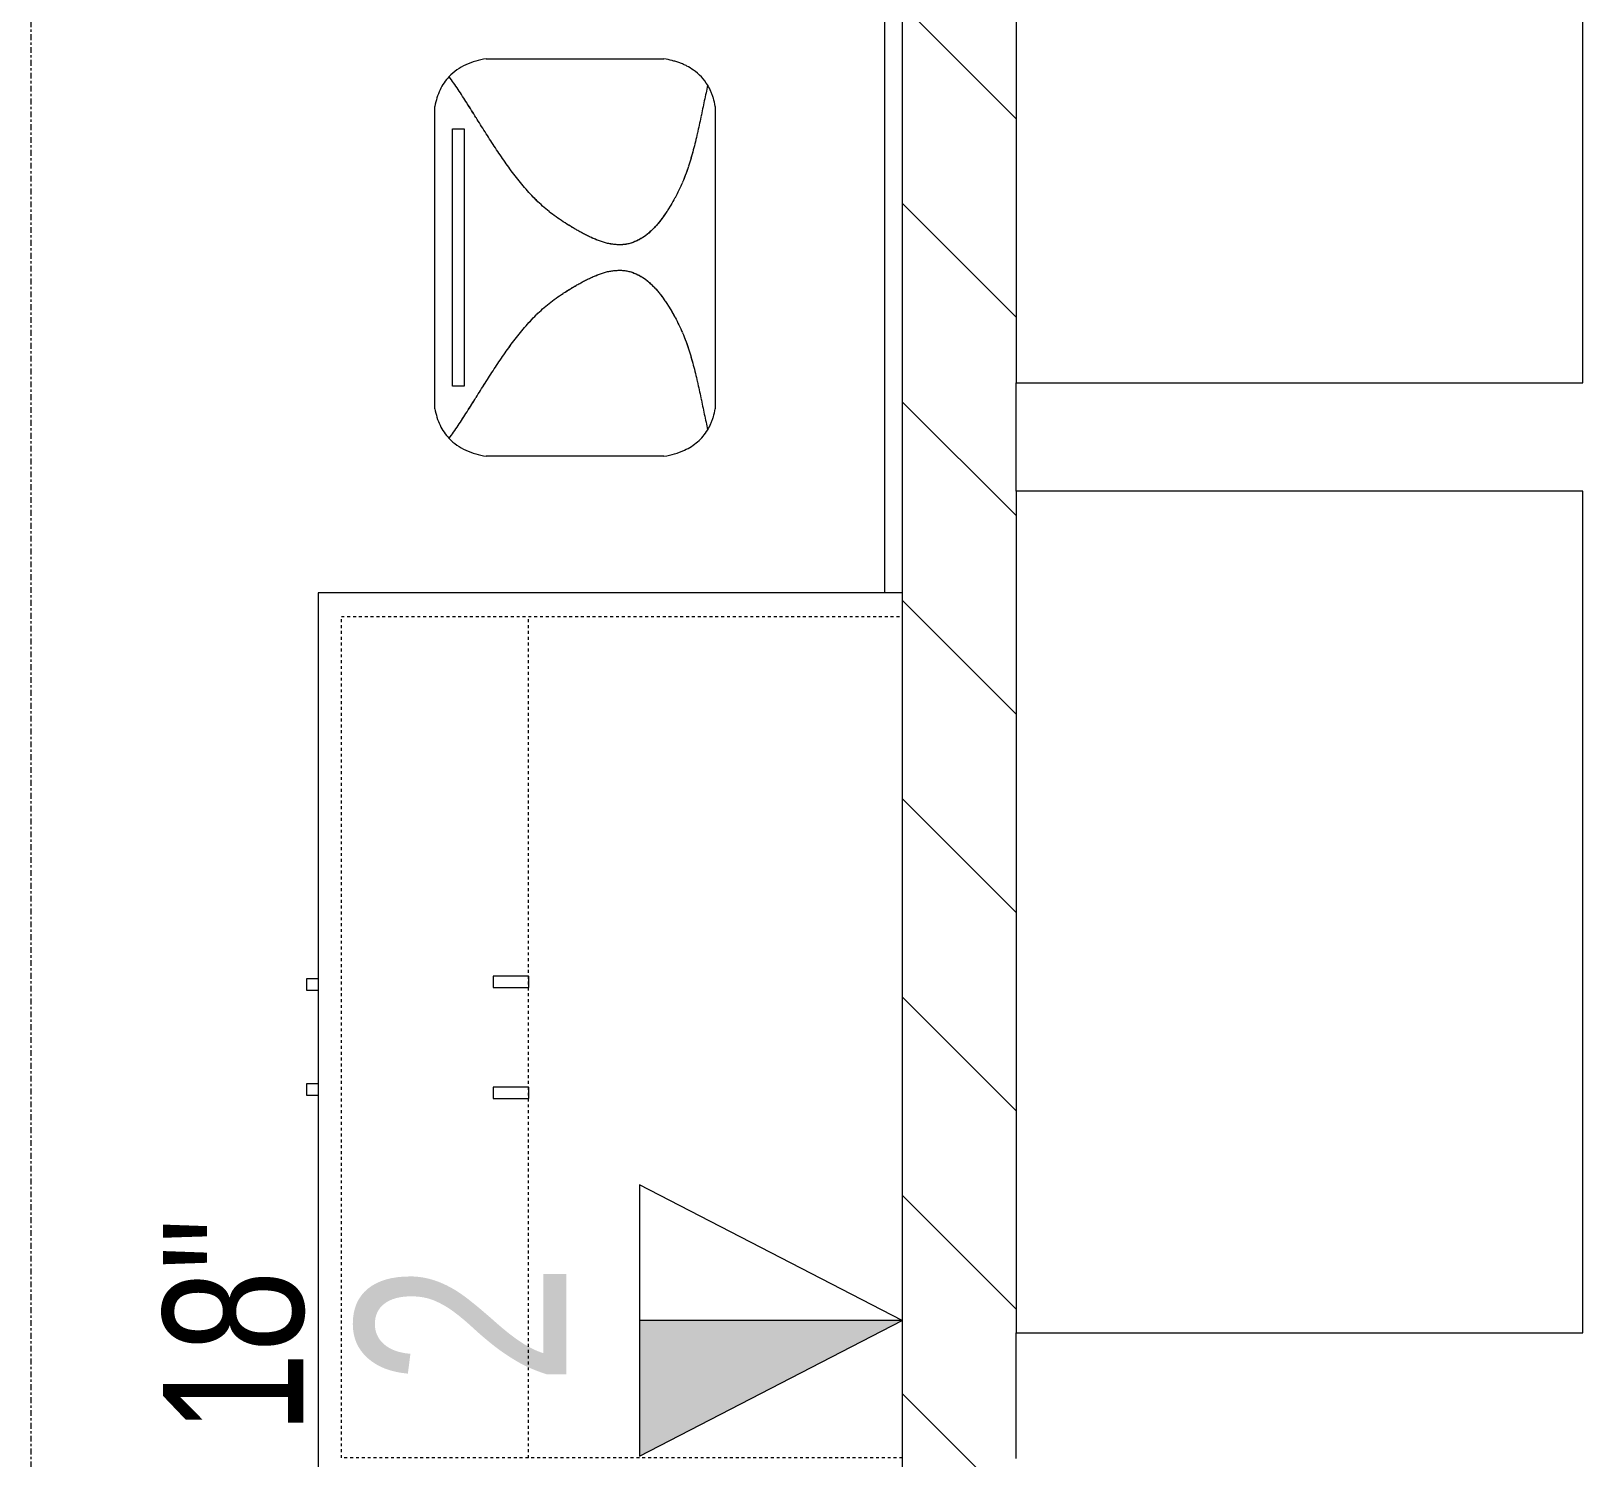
# Model space of a CAD drawing. Header units: inches. Extents: x -1205 to 1409, y -1117 to 895.
# Drawn here: x -344.8 to -278.4, y -467.4 to -406.3 of the extents above; entities that cross this region are included whole.
import ezdxf

# ---------------------------------------------------------------- set-up
doc = ezdxf.new("R2010")
doc.units = ezdxf.units.IN
doc.header["$MEASUREMENT"] = 0
doc.linetypes.add('Dash', pattern=[0.25, 0.125, -0.125])
doc.linetypes.add('Grid Line 1_4_', pattern=[0.4374999999999999, 0.2499999999999999, -0.06249999999999999, 0.06249999999999999, -0.06249999999999999])
for name, color, linetype, lineweight in [('A-ANNO-NOTE', 131, 'Continuous', 9), ('A-WALL-PATT', 111, 'Continuous', 13), ('E-ELEC-EQPM', 71, 'Continuous', 13), ('I-WALL', 2, 'Continuous', 13), ('Q-CASE', 31, 'Continuous', 9), ('Q-SPCQ', 91, 'Continuous', 13), ('S-GRID', 1, 'Continuous', 9)]:
    doc.layers.add(name, color=color, linetype=linetype, lineweight=lineweight)
doc.styles.add('Arial_1', font='arial.ttf', dxfattribs={"width": 0.75, "height": 8.999999999999998})
doc.styles.add('Arial_2', font='arial.ttf', dxfattribs={"width": 0.75, "height": 6})

# ---------------------------------------------------------------- blocks, each defined once
blk = doc.blocks.new('Metering Switchboard - 36_x26_25_-1138204-8TH FLOOR TELECOM PLAN')
at = {"layer": 'E-ELEC-EQPM', "color": 53, "lineweight": 9}
for p, q in [((18.00000000000033, -3.330669073875469e-13), (-17.99999999999965, -3.357314426466473e-13)), ((-17.99999999999965, -3.357314426466473e-13), (-17.99999999999964, -24.25000000000014)), ((18.00000000000033, -24.25000000000014), (18.00000000000033, -3.304023721284465e-13)), ((-17.99999999999964, -24.25000000000014), (18.00000000000034, -24.25000000000014))]:
    blk.add_line(p, q, dxfattribs=at)
blk = doc.blocks.new('F2540 - Shredder_ Paper_ Security - F2540 - Shredder_ Paper_ Security-V108-8TH FLOOR TELECOM PLAN')
at = {"layer": 'Q-SPCQ', "lineweight": 9}
for p, q in [((-6.467078317579342, 6.000000000000003), (6.467078317579345, 6.000000000000003)), ((-6.467078317579342, 6.000000000000003), (6.467078317579345, 6.000000000000003)), ((-5.5, 5.249999999999993), (-2.664535259100375e-15, 5.249999999999993)), ((-5.5, 5.249999999999993), (-2.664535259100375e-15, 5.249999999999993)), ((-2.664535259100375e-15, 4.749999999999992), (-5.499999999999997, 4.749999999999999)), ((-2.664535259100375e-15, 4.749999999999992), (-5.499999999999997, 4.749999999999999)), ((-2.664535259100375e-15, 5.249999999999993), (5.500000000000001, 5.249999999999997)), ((-2.664535259100375e-15, 5.249999999999993), (5.500000000000001, 5.249999999999997)), ((5.499999999999993, 4.749999999999996), (-2.664535259100375e-15, 4.749999999999992)), ((5.499999999999993, 4.749999999999996), (-2.664535259100375e-15, 4.749999999999992)), ((-8.499999999999995, -3.803440676694189), (-8.499999999999996, 3.803440676694193)), ((-8.499999999999996, 0), (-8.499999999999996, 3.803440676694177)), ((8.5, 3.803440676694159), (8.5, -3.803440676694151)), ((8.5, 3.803440676694157), (8.5, -3.803440676694168)), ((-8.499999999999998, -3.803440676694164), (-8.499999999999996, 0)), ((6.467078317579283, -6.000000000000016), (-6.467078317579283, -6.000000000000016)), ((6.46707831757928, -6.000000000000016), (-6.46707831757928, -6.000000000000016))]:
    blk.add_line(p, q, dxfattribs=at)
for points in [[(-6.467078317579341, 6.000000000000055), (-6.595104277637607, 5.97696182035882), (-6.840428906707364, 5.91862194578087), (-7.178249447189145, 5.786531324433467), (-7.479857174495618, 5.612465494355168), (-7.656863889530533, 5.469771807292106), (-7.739344573565578, 5.390584185798)], [(-6.467078317579344, 6.000000000000058), (-6.59510427763761, 5.976961820358823), (-6.840428906707366, 5.91862194578087), (-7.178249447189144, 5.786531324433459), (-7.479857174495619, 5.612465494355173), (-7.656863889530539, 5.469771807292108), (-7.73934457356558, 5.390584185797999)], [(7.739344573565575, 5.390584185798008), (7.656863889530536, 5.46977180729211), (7.479857174495623, 5.612465494355167), (7.178249447189135, 5.786531324433465), (6.840428906707364, 5.918621945780875), (6.595104277637607, 5.976961820358821), (6.467078317579341, 6.000000000000055)], [(7.739344573565575, 5.390584185798008), (7.656863889530536, 5.46977180729211), (7.479857174495623, 5.612465494355167), (7.178249447189135, 5.786531324433465), (6.840428906707364, 5.918621945780875), (6.595104277637607, 5.976961820358821), (6.467078317579341, 6.000000000000055)], [(-7.73934457356558, 5.390584185798002), (-7.847351821550475, 5.287433625912016), (-8.035823227953522, 5.065388602632216), (-8.253464049593223, 4.679664555760782), (-8.408504483110976, 4.257558401222387), (-8.473427695161481, 3.958160093125143), (-8.5, 3.803440676694194)], [(-7.739344573565581, 5.390584185798001), (-7.847351821550476, 5.287433625912014), (-8.035823227953525, 5.065388602632212), (-8.253464049593223, 4.679664555760773), (-8.40850448311099, 4.257558401222379), (-8.473427695161483, 3.958160093125128), (-8.499999999999995, 3.803440676694177)], [(-7.739344573565577, 5.390584185798), (-7.559660224086937, 5.262647421793224), (-7.375072182355003, 5.132749359493058), (-7.18402137795152, 5.004564422561596)], [(-7.73934457356558, 5.390584185797999), (-7.559818777835987, 5.262736464522602), (-7.375223039275922, 5.132846893333406), (-7.184029602783385, 5.004570995840778)], [(7.18402137795152, 5.004564422561607), (7.375072182355006, 5.132749359493069), (7.559660224086942, 5.262647421793234), (7.739344573565575, 5.390584185798008)], [(7.184029602783379, 5.004570995840765), (7.375223039275924, 5.132846893333401), (7.559818777835989, 5.262736464522604), (7.739344573565575, 5.390584185798007)], [(8.499999999999998, 3.803440676694159), (8.473427695161485, 3.958160093125111), (8.408504483110988, 4.25755840122236), (8.25346404959322, 4.679664555760774), (8.035823227953525, 5.06538860263221), (7.847351821550472, 5.287433625912016), (7.739344573565573, 5.390584185798008)], [(8.5, 3.803440676694157), (8.473427695161487, 3.958160093125112), (8.408504483110992, 4.257558401222363), (8.253464049593225, 4.679664555760773), (8.035823227953522, 5.065388602632217), (7.847351821550468, 5.287433625912019), (7.73934457356557, 5.390584185798008)], [(-5.500000000000013, 4.749999999999996), (-5.500000000000013, 4.924777956506698), (-5.500000000000013, 5.091953469378652), (-5.500000000000013, 5.249999999999987)], [(-5.500000000000013, 4.749999999999996), (-5.500000000000013, 4.924777956506698), (-5.500000000000013, 5.091953469378652), (-5.500000000000013, 5.249999999999987)], [(5.499999999999968, 5.249999999999948), (5.499999999999968, 5.091953469378613), (5.499999999999968, 4.924777956506659), (5.499999999999968, 4.749999999999956)], [(5.499999999999968, 5.249999999999944), (5.499999999999968, 5.091953469378609), (5.499999999999968, 4.924777956506657), (5.499999999999968, 4.749999999999956)], [(-5.986619709687697, 4.238267182807621), (-5.784279169465906, 4.111349337443074), (-5.580249851751343, 3.983274196214702), (-5.376796453181445, 3.854170218608214)], [(-5.986599390674899, 4.238252418295582), (-5.783363917273244, 4.11076050298634), (-5.579637646718512, 3.982873202058265), (-5.376790533238456, 3.854166648540608)], [(5.376790533238439, 3.854166648540554), (5.579637646718468, 3.982873202058181), (5.783393125533897, 4.110760715870407), (5.986599390674811, 4.238252418295509)], [(5.376796453181461, 3.854170218608213), (5.580249851751365, 3.983274196214692), (5.784307603834114, 4.111349215082118), (5.98662032036464, 4.238267180179696)], [(-5.373962599966487, 3.852372234694476), (-5.170299781226256, 3.723135236910472), (-4.967529694339191, 3.593070331806232), (-4.764841989359174, 3.460062635550937)], [(-5.373949637228677, 3.852363643684234), (-5.169983592513645, 3.722921287274934), (-4.966601242168456, 3.59244085063091), (-4.764842605520028, 3.460063047486905)], [(-4.764487536699153, 3.459830033622702), (-4.562599110152724, 3.327343359129403), (-4.360791948489956, 3.191935831054554), (-4.161047845283004, 3.053008912834745)], [(-4.764485000079627, 3.459828412432755), (-4.561908835663975, 3.326910697539737), (-4.360969248731863, 3.192078812662897), (-4.161067003551782, 3.053022081112373)], [(4.161047845283027, 3.053008912834718), (4.360791948489983, 3.191935831054557), (4.562601041590089, 3.327343790669933), (4.76448753669919, 3.459830033622755)], [(4.161067003551806, 3.053022081112359), (4.360969248731876, 3.192078812662888), (4.56191076255527, 3.326911121182822), (4.764485003479118, 3.459828413180179)], [(4.764841989359207, 3.460062635550988), (4.967529694339222, 3.59307033180628), (5.170292211986458, 3.72313479636045), (5.373962599966475, 3.852372234694426)], [(4.764842605520021, 3.460063047486923), (4.966601242168446, 3.592440850630931), (5.169975758767175, 3.722920632831223), (5.373949528398481, 3.85236363459238)], [(-4.15829917802871, 3.051096399852818), (-3.959211526457624, 2.91256079344399), (-3.761164490252451, 2.769831678971868), (-3.566663751093033, 2.622343755511365)], [(3.566623888556489, 2.622312572163887), (3.760965113528035, 2.769688323754135), (3.958608754304092, 2.912162262059215), (4.158325202581714, 3.051114941079788)], [(3.56666375109306, 2.622343755511362), (3.761164490252481, 2.769831678971857), (3.95921107411367, 2.91256054328417), (4.158299171769156, 3.051096396391068)], [(-2.451519134762719, 1.658343750407987), (-2.279598376397902, 1.484274797248495), (-2.115584265209281, 1.302060295076702), (-1.962905287584852, 1.110866917764585)], [(-2.451426023230381, 1.658248900095183), (-2.279660315525172, 1.48432689612441), (-2.115695197520833, 1.302194352816206), (-1.962998944745468, 1.110994167812609)], [(1.962905287584919, 1.110866917764565), (2.115584265209378, 1.302060295076745), (2.27959837619843, 1.484274798560558), (2.451519134760662, 1.658343750422862)], [(-1.960875794528201, 1.108324105190141), (-1.808400716333993, 0.9171809685051848), (-1.667226015439396, 0.7170896591793903), (-1.532981590725597, 0.5122268205526905)], [(-1.960787517205356, 1.108223483824942), (-1.808348526120724, 0.9171216637041127), (-1.667173216951686, 0.716965692804325), (-1.533078624271266, 0.5123312574344314)], [(1.532981590725677, 0.5122268205526697), (1.667226015439528, 0.7170896591794059), (1.808400716528811, 0.9171809680353176), (1.960875794530967, 1.108324105184046)], [(1.533078624271178, 0.5123312574344896), (1.667173216951564, 0.7169656928044124), (1.808348526313424, 0.9171216632324068), (1.960787517205239, 1.108223483825038)], [(-2.559266345155491, -4.274669164205984), (-2.77329796387562, -4.390128793989471), (-2.991125407772234, -4.498714161087796), (-3.213705852366524, -4.594178367454588)], [(-2.559375108950191, -4.274729285121755), (-2.773414511802939, -4.390169363987749), (-2.990487454671724, -4.498452072270049), (-3.213577098286894, -4.594133064637819)], [(3.21370585236652, -4.594178367454588), (2.991125424295301, -4.498714264201722), (2.77329796387561, -4.390128793989491), (2.559266345155496, -4.274669164205996)], [(3.21357710183789, -4.594133091772918), (2.990487594590342, -4.498453141558059), (2.773414511803014, -4.390169363987788), (2.559375108950164, -4.27472928512174)], [(-5.315660811345434, -5.230557251692118), (-5.546286612483618, -5.283432520591389), (-5.774283346957681, -5.33319232774535), (-6.001345814332656, -5.381411171241005)], [(-5.315726630113232, -5.230572461936636), (-5.545972895829118, -5.283337181977042), (-5.771393292283751, -5.332463366806237), (-6.001241754534554, -5.381375375081216)], [(-4.606564294819923, -5.057239590590778), (-4.838954226988882, -5.118419227787079), (-5.07429759798609, -5.17519110901488), (-5.307251578261011, -5.228629427618912)], [(5.307240758061645, -5.228625626989207), (5.073994285612466, -5.175084569571641), (4.838954226988831, -5.118419227787062), (4.606564294819867, -5.057239590590764)], [(6.001402103772877, -5.381416385649422), (5.775105944771872, -5.333268529621713), (5.546286612483613, -5.283432520591387), (5.31566081134542, -5.230557251692111)], [(6.001241754534485, -5.381375375081188), (5.771012263853467, -5.332420330953477), (5.545972895829146, -5.283337181977052), (5.31572663011328, -5.230572461936648)], [(-6.702826834847635, -5.529318444784127), (-6.928154045096458, -5.577202834304156), (-7.150010891708493, -5.625514639532624), (-7.368667542709534, -5.673589352928703)], [(-6.017244617268181, -5.384785252039885), (-6.248313534094608, -5.433894509711597), (-6.478396461669596, -5.481226953665053), (-6.701700509795169, -5.529077076444726)], [(-6.017224188424976, -5.384771867395569), (-6.24519049073335, -5.433190619700686), (-6.476836474126122, -5.481383205592915), (-6.701676039727618, -5.529075628153341)], [(6.701676039727527, -5.529075628153328), (6.477914333114599, -5.481471431734843), (6.245190490733252, -5.433190619700651), (6.017224188424912, -5.384771867395543)], [(6.701692125617472, -5.529077317037154), (6.476731513367818, -5.481274731034039), (6.248313534094585, -5.433894509711598), (6.017244617268155, -5.384785252039885)], [(7.368667542709536, -5.673589352928703), (7.150010891708495, -5.625514639532626), (6.928154045096464, -5.577202834304158), (6.702826834847634, -5.529318444784127)]]:
    blk.add_open_spline(points, degree=3, dxfattribs=at)
for points, knots in [([(-7.183777580789628, 5.00440085090484), (-7.088330696943402, 4.94036363447005), (-6.894129433789097, 4.81308960210489), (-6.695894551566306, 4.686243336141136), (-6.596157887981192, 4.622744273297367)], [0.03847789829672178, 0.03847789829672178, 0.03847789829672178, 0.03847789829672178, 0.0576923076923077, 0.07692307692307693, 0.07692307692307693, 0.07692307692307693, 0.07692307692307693]), ([(-7.183771326856483, 5.004397716493933), (-7.088128590985222, 4.940231614996236), (-6.89402537740033, 4.813025267907459), (-6.695833882802107, 4.686198225942727), (-6.596187302062878, 4.622762747633601)], [0.03846153846153846, 0.03846153846153846, 0.03846153846153846, 0.03846153846153846, 0.0576923076923077, 0.07682732752514002, 0.07682732752514002, 0.07682732752514002, 0.07682732752514002]), ([(6.596157887981175, 4.622744273297382), (6.695894551566288, 4.68624333614115), (6.893612746749621, 4.813078392510613), (7.089363191919202, 4.940386034586368), (7.183780215294793, 5.00440090806079)], [0.9230769230769231, 0.9230769230769231, 0.9230769230769231, 0.9230769230769231, 0.9423076923076923, 0.9615221017032778, 0.9615221017032778, 0.9615221017032778, 0.9615221017032778]), ([(6.596187302062838, 4.622762747633558), (6.695833882802077, 4.686198225942692), (6.893497284009998, 4.813005963704646), (7.089190062800806, 4.940270416593742), (7.183771326856485, 5.004397716493924)], [0.9231726724748596, 0.9231726724748596, 0.9231726724748596, 0.9231726724748596, 0.9423076923076923, 0.9615384615384616, 0.9615384615384616, 0.9615384615384616, 0.9615384615384616]), ([(-6.594707678927681, 4.621820995194743), (-6.495448838592199, 4.558629218837004), (-6.295302090893951, 4.431840885857009), (-6.092883827359462, 4.304920522076249), (-5.990996390480339, 4.241012435440506)], [0.07701628187782768, 0.07701628187782768, 0.07701628187782768, 0.07701628187782768, 0.09615384615384616, 0.1153846153846154, 0.1153846153846154, 0.1153846153846154, 0.1153846153846154]), ([(-6.5946913826814, 4.621810462952259), (-6.494538159998645, 4.558055741423309), (-6.294081639290285, 4.431104119663622), (-6.091638448345462, 4.304144036413066), (-5.99102847308037, 4.241030819037433)], [0.07692307692307693, 0.07692307692307693, 0.07692307692307693, 0.07692307692307693, 0.09615384615384616, 0.1151065071717827, 0.1151065071717827, 0.1151065071717827, 0.1151065071717827]), ([(5.990996390480353, 4.241012435440497), (6.092883827359472, 4.304920522076242), (6.295237541279479, 4.43184394277834), (6.495577312121356, 4.558623134626066), (6.594709544660411, 4.62182090683794)], [0.8846153846153846, 0.8846153846153846, 0.8846153846153846, 0.8846153846153846, 0.9038461538461539, 0.922983718122172, 0.922983718122172, 0.922983718122172, 0.922983718122172]), ([(5.991028473080277, 4.241030819037356), (6.091638448345371, 4.304144036412996), (6.294015006013581, 4.4311053939014), (6.49467338208322, 4.558053155551684), (6.594691382681363, 4.621810462952221)], [0.8848934928282169, 0.8848934928282169, 0.8848934928282169, 0.8848934928282169, 0.9038461538461539, 0.9230769230769231, 0.9230769230769231, 0.9230769230769231, 0.9230769230769231]), ([(-4.158325202581686, 3.051114941079812), (-3.957692383545499, 2.91152463132435), (-3.659879558954044, 2.696807882069689), (-3.273581062563505, 2.396257502063343), (-3.085487952779687, 2.240410015390966), (-2.993113682686705, 2.161168349494751)], [0.2307692307692308, 0.2307692307692308, 0.2307692307692308, 0.2307692307692308, 0.2692307692307692, 0.2884615384615384, 0.3075396166663547, 0.3075396166663547, 0.3075396166663547, 0.3075396166663547]), ([(-3.56388762853301, 2.620238143868133), (-3.467128862282225, 2.546831651625582), (-3.274455058243138, 2.396943698643009), (-3.086334241840434, 2.241132174256061), (-2.993170980902655, 2.161216888628982)], [0.269412929049801, 0.269412929049801, 0.269412929049801, 0.269412929049801, 0.2884615384615384, 0.3076923076923077, 0.3076923076923077, 0.3076923076923077, 0.3076923076923077]), ([(-2.990895985087575, 2.159265409088591), (-2.89780334249451, 2.079363246806854), (-2.71494742234756, 1.916860429437013), (-2.539052027581449, 1.746913536821841), (-2.453374365093714, 1.660221010398779)], [0.3076923076923077, 0.3076923076923077, 0.3076923076923077, 0.3076923076923077, 0.3269230769230769, 0.3460091465631981, 0.3460091465631981, 0.3460091465631981, 0.3460091465631981]), ([(-2.990815070057062, 2.15919539663704), (-2.898459719884456, 2.079926411092597), (-2.71562629211286, 1.91747450694449), (-2.539768449265417, 1.747634253506458), (-2.453455611379177, 1.660303741229599)], [0.3078544298848329, 0.3078544298848329, 0.3078544298848329, 0.3078544298848329, 0.3269230769230769, 0.3461538461538461, 0.3461538461538461, 0.3461538461538461, 0.3461538461538461]), ([(1.962998944745214, 1.110994167812534), (2.115695197520629, 1.302194352816188), (2.362038787505328, 1.575832949169457), (2.714256885357, 1.916246752051554), (2.897803343516722, 2.079363251763648), (2.99089598508754, 2.15926540908861)], [0.6155694623628228, 0.6155694623628228, 0.6155694623628228, 0.6155694623628228, 0.6538461538461539, 0.6730769230769231, 0.6923076923076923, 0.6923076923076923, 0.6923076923076923, 0.6923076923076923]), ([(2.453455611379211, 1.660303741229606), (2.539768449265447, 1.74763425350647), (2.71562629160584, 1.917474504488835), (2.898459720890007, 2.07992641596257), (2.990815070082454, 2.159195396759963)], [0.6538461538461539, 0.6538461538461539, 0.6538461538461539, 0.6538461538461539, 0.6730769230769231, 0.6921455701151669, 0.6921455701151669, 0.6921455701151669, 0.6921455701151669]), ([(2.993113682686667, 2.161168349494767), (3.085487952779655, 2.240410015390975), (3.273581045964048, 2.396257480572249), (3.466346183631738, 2.546233848358678), (3.563947600272932, 2.620282580628743)], [0.6924603833336451, 0.6924603833336451, 0.6924603833336451, 0.6924603833336451, 0.7115384615384616, 0.7307692307692308, 0.7307692307692308, 0.7307692307692308, 0.7307692307692308]), ([(2.993170980902673, 2.161216888629003), (3.08633424184045, 2.241132174256077), (3.274455041490283, 2.396943676980414), (3.467128895470618, 2.546831694540392), (3.5638876294739, 2.620238145084733)], [0.6923076923076923, 0.6923076923076923, 0.6923076923076923, 0.6923076923076923, 0.7115384615384616, 0.7305870709501988, 0.7305870709501988, 0.7305870709501988, 0.7305870709501988]), ([(-1.530766479434331, 0.5088450700411726), (-1.464123052140914, 0.407060365563914), (-1.366367847675572, 0.2520477720228276), (-1.24183161944423, 0.04152539714946575), (-1.181404080726921, -0.06578996818437041), (-1.151357561558075, -0.1196314066533622)], [0.4232875947570623, 0.4232875947570623, 0.4232875947570623, 0.4232875947570623, 0.4423076923076923, 0.4519230769230769, 0.4615384615384616, 0.4615384615384616, 0.4615384615384616, 0.4615384615384616]), ([(-1.530743259065415, 0.5087658400599178), (-1.463347901828281, 0.4058283814312161), (-1.364931847631615, 0.2497332879596376), (-1.240513401645515, 0.03926402534087393), (-1.180766558034642, -0.0668703170961921), (-1.151369356180169, -0.1195639647803087)], [0.4230769230769231, 0.4230769230769231, 0.4230769230769231, 0.4230769230769231, 0.4423076923076923, 0.4519230769230769, 0.4613479748847807, 0.4613479748847807, 0.4613479748847807, 0.4613479748847807]), ([(1.151357561558071, -0.1196314066533212), (1.181404080726914, -0.06578996818432845), (1.241831619442817, 0.04152539715193931), (1.366367847682598, 0.2520477720107294), (1.4641230521106, 0.4070603656165785), (1.530766479433411, 0.508845070042877)], [0.5384615384615384, 0.5384615384615384, 0.5384615384615384, 0.5384615384615384, 0.5480769230769231, 0.5576923076923077, 0.5767124052429374, 0.5767124052429374, 0.5767124052429374, 0.5767124052429374]), ([(1.151369356180227, -0.1195639647803599), (1.180766558034695, -0.0668703170962376), (1.24051340164418, 0.03926402534322993), (1.364931847638608, 0.2497332879474439), (1.463347901797355, 0.4058283814849531), (1.530743259065331, 0.5087658400599797)], [0.538652025115219, 0.538652025115219, 0.538652025115219, 0.538652025115219, 0.5480769230769231, 0.5576923076923077, 0.5769230769230769, 0.5769230769230769, 0.5769230769230769, 0.5769230769230769]), ([(-1.149647788186492, -0.1226957337710629), (-1.120177506230205, -0.1755226266852066), (-1.060994968348143, -0.2825541301231086), (-0.9733816373654814, -0.4445531027292758), (-0.9040230510283388, -0.5823546666488576), (-0.8521421181139786, -0.6941665237283056), (-0.8279176167700937, -0.750727458322962), (-0.8160132783443167, -0.7791382351170268)], [0.4617208661371743, 0.4617208661371743, 0.4617208661371743, 0.4617208661371743, 0.4711538461538461, 0.4807692307692308, 0.4903846153846154, 0.4951923076923077, 0.5, 0.5, 0.5, 0.5]), ([(-1.149587129705607, -0.1227591306915842), (-1.119602948874872, -0.1765241804162124), (-1.059989048250324, -0.2843738424789925), (-0.9720920512388386, -0.4469794573032692), (-0.9029554441672191, -0.5844696295677161), (-0.8515225693214398, -0.6954718667859258), (-0.8276194255949653, -0.7513330897112958), (-0.8160057570695867, -0.7790711119667489)], [0.4615384615384616, 0.4615384615384616, 0.4615384615384616, 0.4615384615384616, 0.4711538461538461, 0.4807692307692308, 0.4903846153846154, 0.4951923076923077, 0.499888959054592, 0.499888959054592, 0.499888959054592, 0.499888959054592]), ([(0.816005757069673, -0.7790711119668002), (0.8276194255950553, -0.7513330897113484), (0.8515225693215377, -0.6954718667859824), (0.9029554441673108, -0.5844696295677688), (0.9720920512389761, -0.4469794573033806), (1.059989048250271, -0.2843738424788686), (1.119602948875208, -0.1765241804166594), (1.149587129705667, -0.122759130691632)], [0.5001110409454078, 0.5001110409454078, 0.5001110409454078, 0.5001110409454078, 0.5048076923076923, 0.5096153846153846, 0.5192307692307692, 0.5288461538461537, 0.5384615384615384, 0.5384615384615384, 0.5384615384615384, 0.5384615384615384]), ([(0.8160132783444219, -0.7791382351170322), (0.827917616770196, -0.7507274583229665), (0.8521421181140698, -0.6941665237283074), (0.9040230510284236, -0.5823546666488483), (0.9733816373655584, -0.4445531027293051), (1.06099496834803, -0.2825541301228975), (1.120177506230465, -0.1755226266855541), (1.149647788186502, -0.1226957337710466)], [0.5, 0.5, 0.5, 0.5, 0.5048076923076923, 0.5096153846153846, 0.5192307692307692, 0.5288461538461537, 0.5382791338628256, 0.5382791338628256, 0.5382791338628256, 0.5382791338628256]), ([(-0.8152384572498241, -0.7809882962290199), (-0.8036012406903698, -0.8087879581626356), (-0.7804638746100264, -0.865254153933684), (-0.7342336630174908, -0.9794434100901551), (-0.6793147111742588, -1.124400310364986), (-0.6327594302045014, -1.271258288352639), (-0.6029801239889068, -1.389976466083725), (-0.5913085225628963, -1.44963845977791), (-0.5860749346519787, -1.479654596694321)], [0.5001043458699208, 0.5001043458699208, 0.5001043458699208, 0.5001043458699208, 0.5048076923076923, 0.5096153846153846, 0.5192307692307692, 0.5288461538461537, 0.533653846153846, 0.5384615384615384, 0.5384615384615384, 0.5384615384615384, 0.5384615384615384]), ([(-0.8151823556173018, -0.7810387308347202), (-0.8033035879159238, -0.8094390055095604), (-0.7799512582904524, -0.8665181784608911), (-0.7335126768611069, -0.9813589770710297), (-0.6786076776440412, -1.126429246768748), (-0.6320784026754375, -1.273486635285981), (-0.6025888701994737, -1.391527381930429), (-0.5911004320481589, -1.450404616601044), (-0.5860218500910747, -1.479577643982125)], [0.5, 0.5, 0.5, 0.5, 0.5048076923076923, 0.5096153846153846, 0.5192307692307692, 0.5288461538461537, 0.533653846153846, 0.5383179486449247, 0.5383179486449247, 0.5383179486449247, 0.5383179486449247]), ([(0.5860218500909944, -1.47957764398209), (0.5911004320480824, -1.450404616601008), (0.6025888701994052, -1.391527381930395), (0.6320784026754007, -1.273486635285958), (0.6786076776440381, -1.126429246768744), (0.733512676861155, -0.9813589770710599), (0.7799512582905305, -0.8665181784609277), (0.8033035879160083, -0.8094390055096043), (0.8151823556173897, -0.7810387308347675)], [0.4616820513550751, 0.4616820513550751, 0.4616820513550751, 0.4616820513550751, 0.4663461538461539, 0.4711538461538461, 0.4807692307692308, 0.4903846153846154, 0.4951923076923077, 0.5, 0.5, 0.5, 0.5]), ([(0.5860749346520054, -1.479654596694308), (0.5913085225629244, -1.449638459777896), (0.6029801239889456, -1.389976466083711), (0.6327594302045509, -1.271258288352629), (0.6793147111743388, -1.124400310364976), (0.7342336630175876, -0.9794434100901568), (0.7804638746101314, -0.8652541539336922), (0.803601240690476, -0.8087879581626453), (0.8152384572499273, -0.7809882962290304)], [0.4615384615384616, 0.4615384615384616, 0.4615384615384616, 0.4615384615384616, 0.4663461538461539, 0.4711538461538461, 0.4807692307692308, 0.4903846153846154, 0.4951923076923077, 0.4998956541300789, 0.4998956541300789, 0.4998956541300789, 0.4998956541300789]), ([(-0.5856268701667435, -1.482233294615593), (-0.5805764405752908, -1.511400339684149), (-0.5714671162918893, -1.570950323092555), (-0.5560042352640271, -1.692599655623529), (-0.5443587649243099, -1.847284046176091), (-0.546254637672296, -2.032279427038093), (-0.560557896015891, -2.151836054542192), (-0.571637229825313, -2.211134185736214)], [0.5385991910156505, 0.5385991910156505, 0.5385991910156505, 0.5385991910156505, 0.5432692307692308, 0.5480769230769231, 0.5576923076923077, 0.5673076923076923, 0.5769230769230769, 0.5769230769230769, 0.5769230769230769, 0.5769230769230769]), ([(-0.5855544396178923, -1.482272537570784), (-0.5803560474747318, -1.512355263872673), (-0.5711766722753825, -1.57291174151488), (-0.5558041930910803, -1.695855603864039), (-0.5444646127200803, -1.851153912316964), (-0.5467430537699113, -2.035189772366794), (-0.5609444672015995, -2.153464753758187), (-0.5716536153928157, -2.211274412277538)], [0.5384615384615384, 0.5384615384615384, 0.5384615384615384, 0.5384615384615384, 0.5432692307692308, 0.5480769230769231, 0.5576923076923077, 0.5673076923076923, 0.5766731562850504, 0.5766731562850504, 0.5766731562850504, 0.5766731562850504]), ([(0.5716372298253062, -2.211134185736279), (0.5605578960158801, -2.151836054542259), (0.5462546376722892, -2.032279427038155), (0.54435876492431, -1.847284046176128), (0.5560042352640303, -1.692599655623537), (0.5714671162919186, -1.570950323092549), (0.5805764405753157, -1.511400339684141), (0.5856268701667693, -1.482233294615585)], [0.4230769230769231, 0.4230769230769231, 0.4230769230769231, 0.4230769230769231, 0.4326923076923077, 0.4423076923076923, 0.4519230769230769, 0.4567307692307693, 0.4614008089843493, 0.4614008089843493, 0.4614008089843493, 0.4614008089843493]), ([(0.5716536153927405, -2.211274412277571), (0.5609444672015124, -2.153464753758222), (0.5467430537698075, -2.035189772366818), (0.544464612719982, -1.851153912316963), (0.5558041930909847, -1.695855603864012), (0.5711766722752898, -1.572911741514842), (0.5803560474746479, -1.512355263872632), (0.5855544396178124, -1.482272537570745)], [0.4233268437149494, 0.4233268437149494, 0.4233268437149494, 0.4233268437149494, 0.4326923076923077, 0.4423076923076923, 0.4519230769230769, 0.4567307692307693, 0.4615384615384616, 0.4615384615384616, 0.4615384615384616, 0.4615384615384616]), ([(-0.5725796987123307, -2.216127642622906), (-0.5835618504085007, -2.27373494496854), (-0.6133377429541812, -2.389710169677782), (-0.6776009591082113, -2.5635150092468), (-0.7446156336885814, -2.70440663985316), (-0.8041489489374912, -2.812528041981555), (-0.8507696281839366, -2.890728772554993), (-0.9007813228104721, -2.966345383962368), (-0.9737115824136764, -3.064709197776594), (-1.073832522057063, -3.182809199266275), (-1.181901286384044, -3.294993309813057), (-1.270681885806707, -3.381392060525886), (-1.315172624888654, -3.423563326973141), (-1.337598522324573, -3.444354159237127)], [0.5771930396787044, 0.5771930396787044, 0.5771930396787044, 0.5771930396787044, 0.5865384615384615, 0.5961538461538461, 0.6057692307692308, 0.6105769230769231, 0.6153846153846154, 0.6201923076923077, 0.625, 0.6346153846153846, 0.6442307692307692, 0.6490384615384615, 0.6538461538461539, 0.6538461538461539, 0.6538461538461539, 0.6538461538461539]), ([(-0.5725188675114027, -2.215901258645339), (-0.5837170881895434, -2.275223785187545), (-0.6139522905816942, -2.392733337847127), (-0.6791513126170293, -2.567718027577586), (-0.7464527830992593, -2.708202373494093), (-0.8056234348725659, -2.814984044287206), (-0.8361688829189076, -2.86602188770401), (-0.8516358642820786, -2.890619923724239)], [0.5769230769230769, 0.5769230769230769, 0.5769230769230769, 0.5769230769230769, 0.5865384615384615, 0.5961538461538461, 0.6057692307692308, 0.6105769230769231, 0.6151869748553331, 0.6151869748553331, 0.6151869748553331, 0.6151869748553331]), ([(0.8516358642821948, -2.890619923724167), (0.8361688829190219, -2.866021887703934), (0.8056234348726682, -2.814984044287127), (0.7464527830993352, -2.708202373494023), (0.6791513126170546, -2.567718027577548), (0.6139522905816631, -2.392733337847132), (0.5837170881894812, -2.275223785187573), (0.5725188675113281, -2.215901258645371)], [0.3848130251446666, 0.3848130251446666, 0.3848130251446666, 0.3848130251446666, 0.389423076923077, 0.3942307692307693, 0.4038461538461539, 0.4134615384615384, 0.4230769230769231, 0.4230769230769231, 0.4230769230769231, 0.4230769230769231]), ([(1.337598522324601, -3.444354159237161), (1.315172624888705, -3.423563326973104), (1.270681885806727, -3.381392060525952), (1.181901286384101, -3.294993309813052), (1.073832522057129, -3.182809199266269), (0.9737115824137663, -3.064709197776542), (0.9007813228105759, -2.966345383962302), (0.8507696281840487, -2.890728772554922), (0.8041489489375861, -2.812528041981486), (0.744615633688662, -2.704406639853111), (0.6776009591082548, -2.563515009246793), (0.6133377429541998, -2.389710169677823), (0.5835618504084996, -2.273734944968604), (0.5725796987123254, -2.216127642622976)], [0.3461538461538461, 0.3461538461538461, 0.3461538461538461, 0.3461538461538461, 0.3509615384615384, 0.3557692307692308, 0.3653846153846154, 0.375, 0.3798076923076923, 0.3846153846153846, 0.389423076923077, 0.3942307692307693, 0.4038461538461539, 0.4134615384615384, 0.4228069603212953, 0.4228069603212953, 0.4228069603212953, 0.4228069603212953]), ([(-0.8536280043904284, -2.893781477765077), (-0.8698045157767087, -2.919399702266035), (-0.9032969328574818, -2.969802215084572), (-0.976568877175201, -3.068208678519039), (-1.077155044622403, -3.186445314027931), (-1.185669246076038, -3.298770555028649), (-1.273518066186928, -3.384034147877167), (-1.316896352429967, -3.425069704965807), (-1.338114643941445, -3.444735828911853)], [0.6153846153846154, 0.6153846153846154, 0.6153846153846154, 0.6153846153846154, 0.6201923076923077, 0.625, 0.6346153846153846, 0.6442307692307692, 0.6490384615384615, 0.6535800587138572, 0.6535800587138572, 0.6535800587138572, 0.6535800587138572]), ([(1.338114643941257, -3.444735828911668), (1.316896352430022, -3.425069704965097), (1.273518066186718, -3.384034147877505), (1.185669246076064, -3.298770555028491), (1.077155044622419, -3.186445314027998), (0.9765688771752808, -3.068208678518984), (0.9032969328575863, -2.969802215084503), (0.8698045157768226, -2.91939970226596), (0.8536280043905417, -2.893781477765)], [0.3464199412861536, 0.3464199412861536, 0.3464199412861536, 0.3464199412861536, 0.3509615384615384, 0.3557692307692308, 0.3653846153846154, 0.375, 0.3798076923076923, 0.3846153846153846, 0.3846153846153846, 0.3846153846153846, 0.3846153846153846]), ([(-8.499999999999998, -3.803440676694189), (-8.473143686864043, -3.959721857107369), (-8.40744262334229, -4.262004722234757), (-8.223629183576048, -4.759184802410314), (-7.966304589236969, -5.169426762200358), (-7.650424599034573, -5.482211147890899), (-7.46747500716365, -5.613630019197736), (-7.368667542709532, -5.673589352928701)], [0, 0, 0, 0, 0.2, 0.4, 0.7, 0.85, 1, 1, 1, 1]), ([(-8.499999999999996, -3.803440676694164), (-8.473143686864045, -3.959721857107347), (-8.407442623342307, -4.262004722234741), (-8.22362918357604, -4.75918480241031), (-7.966304589236977, -5.169426762200347), (-7.650424599034581, -5.482211147890902), (-7.467475007163653, -5.613630019197735), (-7.368667542709534, -5.673589352928701)], [0, 0, 0, 0, 0.2, 0.4, 0.7, 0.85, 1, 1, 1, 1]), ([(-1.926732270586059, -3.897068059500636), (-1.976052182130315, -3.930234954936783), (-2.076899335182638, -3.996295346771415), (-2.285237539267463, -4.123261989986762), (-2.445680514209713, -4.213313991728294), (-2.553606118261107, -4.271613671661556)], [0.6926051875071338, 0.6926051875071338, 0.6926051875071338, 0.6926051875071338, 0.7019230769230769, 0.7115384615384615, 0.7307692307692307, 0.7307692307692307, 0.7307692307692307, 0.7307692307692307]), ([(-1.926894578818804, -3.897146548336877), (-1.977831939181001, -3.931386796292533), (-2.080385881790461, -3.998510617812136), (-2.288782176584181, -4.12530139385813), (-2.447533090971919, -4.214325828123879), (-2.553469018650493, -4.271541661262084)], [0.6923076923076923, 0.6923076923076923, 0.6923076923076923, 0.6923076923076923, 0.7019230769230769, 0.7115384615384615, 0.7304184148204365, 0.7304184148204365, 0.7304184148204365, 0.7304184148204365]), ([(-1.341511948962949, -3.447977529792966), (-1.362654444704035, -3.46752722654502), (-1.406597379431562, -3.507292198890098), (-1.498811327383173, -3.585609789539926), (-1.619926490686024, -3.680854485849576), (-1.770029150733754, -3.789691988315479), (-1.871134897144471, -3.859620328691916), (-1.922009255920939, -3.893889267363408)], [0.6541256751508674, 0.6541256751508674, 0.6541256751508674, 0.6541256751508674, 0.6586538461538463, 0.6634615384615385, 0.6730769230769231, 0.6826923076923077, 0.6923076923076923, 0.6923076923076923, 0.6923076923076923, 0.6923076923076923]), ([(-1.341845758843931, -3.448189818618161), (-1.364325883157675, -3.468974870855534), (-1.4096314271567, -3.509940802816943), (-1.503343924708399, -3.589328480474687), (-1.624565274386689, -3.684421056229238), (-1.773089476132017, -3.791859468153121), (-1.872577471572265, -3.86057293489623), (-1.921791616586971, -3.893713290083192)], [0.6538461538461539, 0.6538461538461539, 0.6538461538461539, 0.6538461538461539, 0.6586538461538463, 0.6634615384615385, 0.6730769230769231, 0.6826923076923077, 0.691986527597819, 0.691986527597819, 0.691986527597819, 0.691986527597819]), ([(1.922009255920991, -3.89388926736336), (1.871134897127365, -3.859620328807513), (1.770029150741778, -3.789691988261671), (1.619926490683882, -3.680854485864306), (1.498811327383468, -3.585609789538093), (1.40659737943154, -3.507292198890481), (1.362654444704065, -3.467527226545057), (1.341511948962981, -3.447977529793004)], [0.3076923076923077, 0.3076923076923077, 0.3076923076923077, 0.3076923076923077, 0.3173076923076923, 0.3269230769230769, 0.3365384615384616, 0.3413461538461539, 0.3458743248491323, 0.3458743248491323, 0.3458743248491323, 0.3458743248491323]), ([(1.921791616567801, -3.893713290197082), (1.872577471379117, -3.860572936043321), (1.773089476225047, -3.791859467600568), (1.624565274360788, -3.684421056382839), (1.503343924711563, -3.589328480455548), (1.409631427155981, -3.509940802820845), (1.364325883157599, -3.4689748708556), (1.341845758843858, -3.448189818618226)], [0.3080134724021807, 0.3080134724021807, 0.3080134724021807, 0.3080134724021807, 0.3173076923076923, 0.3269230769230769, 0.3365384615384616, 0.3413461538461539, 0.3461538461538461, 0.3461538461538461, 0.3461538461538461, 0.3461538461538461]), ([(2.553606118261112, -4.271613671661567), (2.445680514388018, -4.213313978165084), (2.285237539226902, -4.123261993074579), (2.076899335190522, -3.996295346174791), (1.976052182130368, -3.930234954936735), (1.926732270586114, -3.897068059500591)], [0.2692307692307692, 0.2692307692307692, 0.2692307692307692, 0.2692307692307692, 0.2884615384615384, 0.2980769230769231, 0.3073948124928659, 0.3073948124928659, 0.3073948124928659, 0.3073948124928659]), ([(2.553469018960888, -4.271541653797494), (2.447533096663103, -4.214325691268765), (2.288782175265798, -4.125301425560755), (2.080385882057056, -3.998510611401417), (1.977831939181008, -3.931386796292515), (1.926894578818809, -3.897146548336863)], [0.2695815851795633, 0.2695815851795633, 0.2695815851795633, 0.2695815851795633, 0.2884615384615384, 0.2980769230769231, 0.3076923076923077, 0.3076923076923077, 0.3076923076923077, 0.3076923076923077]), ([(7.368667542709536, -5.673589352928701), (7.500410828648364, -5.593643574620738), (7.73805306133225, -5.413231285609529), (8.00432976767088, -5.104536081704679), (8.167846260418438, -4.833517673695039), (8.263545030607304, -4.631788562322761), (8.327451806516725, -4.474720394247905), (8.382749737002277, -4.312739909460102), (8.444219212095868, -4.092347948326524), (8.479857765148036, -3.920651562004042), (8.5, -3.803440676694151)], [0, 0, 0, 0, 0.2, 0.4, 0.55, 0.625, 0.7, 0.7749999999999999, 0.85, 1, 1, 1, 1]), ([(7.368667542709537, -5.673589352928706), (7.500410828648359, -5.593643574620748), (7.738053061332248, -5.413231285609542), (8.004329767670873, -5.104536081704683), (8.167846260418434, -4.833517673695055), (8.263545030607307, -4.631788562322764), (8.327451806516729, -4.474720394247921), (8.382749737002266, -4.312739909460111), (8.444219212095872, -4.092347948326547), (8.479857765148035, -3.920651562004057), (8.499999999999998, -3.803440676694168)], [0, 0, 0, 0, 0.2, 0.4, 0.55, 0.625, 0.7, 0.7749999999999999, 0.85, 1, 1, 1, 1]), ([(-3.21919358578491, -4.596528975526752), (-3.329674732214911, -4.643790747645866), (-3.554813673317127, -4.732619138132285), (-3.783126552803157, -4.81284584092187), (-3.899042234172628, -4.850866955301263)], [0.7695440423561629, 0.7695440423561629, 0.7695440423561629, 0.7695440423561629, 0.7884615384615385, 0.8076923076923077, 0.8076923076923077, 0.8076923076923077, 0.8076923076923077]), ([(-3.219287986593504, -4.596579090432791), (-3.331836208908133, -4.644718549980915), (-3.557279959880507, -4.733492156228094), (-3.785875493021493, -4.813688080292756), (-3.898956827376671, -4.850822030723223)], [0.7692307692307693, 0.7692307692307693, 0.7692307692307693, 0.7692307692307693, 0.7884615384615385, 0.807232766198921, 0.807232766198921, 0.807232766198921, 0.807232766198921]), ([(3.899042234172621, -4.850866955301257), (3.783126729602459, -4.812846173143318), (3.554813586357418, -4.732618974727497), (3.329674732214702, -4.643790747645781), (3.219193585784599, -4.596528975526621)], [0.1923076923076923, 0.1923076923076923, 0.1923076923076923, 0.1923076923076923, 0.2115384615384616, 0.2304559576438546, 0.2304559576438546, 0.2304559576438546, 0.2304559576438546]), ([(3.898956937356061, -4.8508222669214), (3.785877036483303, -4.813691395121), (3.557279169256717, -4.73349045823854), (3.331836208908133, -4.644718549980888), (3.219287986593501, -4.59657909043276)], [0.1927672338010786, 0.1927672338010786, 0.1927672338010786, 0.1927672338010786, 0.2115384615384616, 0.2307692307692308, 0.2307692307692308, 0.2307692307692308, 0.2307692307692308]), ([(-4.606566104665714, -5.057241239018379), (-4.722491425173709, -5.08779307046252), (-4.956492116095017, -5.146883760098825), (-5.190586814941959, -5.201857825691347), (-5.307228837862638, -5.228623921653713)], [0.846446005510866, 0.846446005510866, 0.846446005510866, 0.846446005510866, 0.8653846153846154, 0.8846153846153846, 0.8846153846153846, 0.8846153846153846, 0.8846153846153846]), ([(-3.907185513598243, -4.85353357117011), (-4.020424379529762, -4.890553811731127), (-4.25118498978806, -4.960843177684319), (-4.483489868059172, -5.024762147881251), (-4.601201207780222, -5.055826418372564)], [0.8081425656984372, 0.8081425656984372, 0.8081425656984372, 0.8081425656984372, 0.8269230769230769, 0.8461538461538461, 0.8461538461538461, 0.8461538461538461, 0.8461538461538461]), ([(-3.907262204358027, -4.853544814558657), (-4.023118243258772, -4.891459817773208), (-4.253376113038188, -4.961524336309601), (-4.485357053497858, -5.025272924386875), (-4.60115243472842, -5.055813174017254)], [0.8076923076923077, 0.8076923076923077, 0.8076923076923077, 0.8076923076923077, 0.8269230769230769, 0.8458588769534717, 0.8458588769534717, 0.8458588769534717, 0.8458588769534717]), ([(4.601201207780229, -5.055826418372538), (4.483492915459912, -5.024764500929909), (4.251183501762716, -4.96084202870641), (4.020424379529756, -4.890553811731119), (3.907185513598241, -4.853533571170106)], [0.1538461538461539, 0.1538461538461539, 0.1538461538461539, 0.1538461538461539, 0.1730769230769231, 0.1918574343015625, 0.1918574343015625, 0.1918574343015625, 0.1918574343015625]), ([(4.601153694941551, -5.055814237338634), (4.485384546629645, -5.025296122077298), (4.253362152337434, -4.961512556785348), (4.023118243258738, -4.891459817773219), (3.907262204358, -4.853544814558664)], [0.1541411230465279, 0.1541411230465279, 0.1541411230465279, 0.1541411230465279, 0.1730769230769231, 0.1923076923076923, 0.1923076923076923, 0.1923076923076923, 0.1923076923076923]), ([(5.30722883786268, -5.228623921653724), (5.190624179941516, -5.201870975794088), (4.9564737174252, -5.14687728493752), (4.722491425173729, -5.087793070462499), (4.606566104665728, -5.057241239018356)], [0.1153846153846154, 0.1153846153846154, 0.1153846153846154, 0.1153846153846154, 0.1346153846153846, 0.1535539944891336, 0.1535539944891336, 0.1535539944891336, 0.1535539944891336]), ([(-6.702861239313191, -5.529327785000196), (-6.816946788505801, -5.553601134066983), (-7.040852538785085, -5.601879882041355), (-7.260289190730144, -5.649731543417815), (-7.368667542709534, -5.6735893529287)], [0.9616048212305685, 0.9616048212305685, 0.9616048212305685, 0.9616048212305685, 0.9807692307692308, 1, 1, 1, 1]), ([(-7.368667542709534, -5.6735893529287), (-7.284888595218328, -5.72484065823777), (-7.151144020129854, -5.793242243761713), (-6.963289397446877, -5.869674892994283), (-6.762458641248906, -5.936803387183667), (-6.589785665615462, -5.977222376035661), (-6.467078317579281, -6.000000000000144)], [0, 0, 0, 0, 0.3333333333333333, 0.5, 0.6666666666666666, 1, 1, 1, 1]), ([(-7.368667542709534, -5.673589352928703), (-7.284888595218326, -5.724840658237772), (-7.151144020129854, -5.793242243761715), (-6.96328939744687, -5.869674892994285), (-6.762458641248905, -5.936803387183667), (-6.589785665615454, -5.97722237603566), (-6.46707831757928, -6.000000000000146)], [0, 0, 0, 0, 0.3333333333333333, 0.5, 0.6666666666666666, 1, 1, 1, 1]), ([(6.46707831757928, -6.000000000000144), (6.589785665615457, -5.977222376035662), (6.762458641248909, -5.936803387183664), (6.963289397446872, -5.869674892994281), (7.151144020129851, -5.793242243761714), (7.284888595218335, -5.724840658237769), (7.368667542709539, -5.6735893529287)], [0, 0, 0, 0, 0.3333333333333333, 0.5, 0.6666666666666666, 1, 1, 1, 1]), ([(6.46707831757928, -6.000000000000146), (6.589785665615453, -5.977222376035664), (6.762458641248895, -5.936803387183664), (6.963289397446867, -5.869674892994285), (7.151144020129854, -5.793242243761711), (7.284888595218334, -5.724840658237773), (7.368667542709536, -5.673589352928702)], [0, 0, 0, 0, 0.3333333333333333, 0.5, 0.6666666666666666, 1, 1, 1, 1]), ([(7.368667542709539, -5.6735893529287), (7.260289190730123, -5.649731543417814), (7.040852538785023, -5.601879882041348), (6.816946788505721, -5.553601134066976), (6.702861239313105, -5.529327785000185)], [0, 0, 0, 0, 0.01923076923076923, 0.03839517876943111, 0.03839517876943111, 0.03839517876943111, 0.03839517876943111])]:
    blk.add_open_spline(points, degree=3, knots=knots, dxfattribs=at)
blk = doc.blocks.new('Counter Top wo Backsplash - 24_ Depth-4824216-8TH FLOOR TELECOM PLAN')
at = {"layer": 'Q-CASE'}
for p, q in [((-47.26229508196749, 0), (-47.26229508196749, -25.00000000000013)), ((-47.26229508196734, -24.99999999999999), (25.73770491803248, -24.99999999999999))]:
    blk.add_line(p, q, dxfattribs=at)
blk = doc.blocks.new('112 - 3_-0_ New-1711574-8TH FLOOR TELECOM PLAN')
at = {"layer": 'Q-CASE', "linetype": 'Dash'}
for p, q in [((-17.26229508196741, -23.99999999999982), (-17.26229508196741, 1.119104808822158e-13)), ((18.73770491803256, 1.119104808822158e-13), (18.73770491803256, -23.99999999999982)), ((18.73770491803256, -23.99999999999982), (-17.26229508196741, -23.99999999999982))]:
    blk.add_line(p, q, dxfattribs=at)
at = {"layer": 'Q-CASE', "color": 53}
for p, q in [((-1.762295081967469, -25.00000000000104), (-1.762295081967469, -25.49925565722229)), ((-1.273849067213286, -25.49925565722229), (-1.273849067213286, -25.00000000000104)), ((2.73770491803253, -25.0000000000009), (2.73770491803253, -25.49925565722231)), ((3.226150932786714, -25.49925565722231), (3.226150932786714, -25.0000000000009)), ((-1.762295081967469, -25.49925565722229), (-1.273849067213286, -25.49925565722229)), ((2.73770491803253, -25.49925565722231), (3.226150932786713, -25.49925565722231))]:
    blk.add_line(p, q, dxfattribs=at)
blk = doc.blocks.new('312 - 3_-0_-3156692-8TH FLOOR TELECOM PLAN')
at = {"layer": 'Q-CASE', "color": 53}
for p, q in [((-2.136553985245509, 19.93675565730013), (-2.624999999999693, 19.93675565730014)), ((-2.624999999999693, 19.93675565730014), (-2.624999999999693, 18.43750000007782)), ((-2.136553985245509, 18.43750000007782), (-2.136553985245509, 19.93675565730013)), ((2.613446014754487, 19.93675565730012), (2.125000000000303, 19.93675565730012)), ((2.125000000000303, 19.93675565730012), (2.125000000000303, 18.4375000000778)), ((2.613446014754487, 18.4375000000778), (2.613446014754487, 19.93675565730012)), ((-2.136553985245509, 18.43750000007782), (-2.624999999999693, 18.43750000007782)), ((2.613446014754487, 18.4375000000778), (2.125000000000303, 18.4375000000778))]:
    blk.add_line(p, q, dxfattribs=at)
at = {"layer": 'Q-CASE', "linetype": 'Dash'}
for p, q in [((-17.99999999999978, 2.437499999999999), (-17.99999999999978, 18.43750000007787)), ((-17.99999999999978, 18.43750000007787), (18.0000000000002, 18.43750000007787)), ((18.0000000000002, 18.43750000007787), (18.0000000000002, 2.4375)), ((18.0000000000002, 2.437499999999999), (-17.99999999999978, 2.437499999999999))]:
    blk.add_line(p, q, dxfattribs=at)
blk = doc.blocks.new('18433_1 - AEO NY - CENTRAL_rvt-1-8TH FLOOR TELECOM PLAN')
at = {"layer": 'A-WALL-PATT', "lineweight": 9}
h = blk.add_hatch(dxfattribs=at)
h.set_pattern_fill('FP_1', color=53, style=0, pattern_type=2)
h.set_pattern_definition([(135, (0, 0), (-4.242640687119286, -4.242640687119285), [])])
h.paths.add_polyline_path([(-302.6645835905304, -505.1817861473898), (-302.66458359053, -327.145071727173), (-307.5395835905302, -327.145071727173), (-307.5395835905304, -505.1817861473898)], flags=0)
blk.add_line((-308.28958359053, -430.3692861473888), (-308.2895835905298, -332.0200717271732), dxfattribs=at)
at = {"layer": 'I-WALL', "color": 133, "lineweight": 20}
for p, q in [((-307.5395835905298, -332.0200717271731), (-307.5395835905301, -505.1817861473893)), ((-302.66458359053, -426.0200717271599), (-302.66458359053, -421.3821789372814)), ((-302.66458359053, -467.3962260666582), (-302.66458359053, -462.0200717271599))]:
    blk.add_line(p, q, dxfattribs=at)
at = {"layer": 'S-GRID', "linetype": 'Grid Line 1_4_'}
blk.add_line((-344.8198996384722, -529.3692861473864), (-344.81989963847, 870.8504912189065), dxfattribs=at)
at = {"color": 53, "lineweight": 9}
for name, p, rotation in [('Metering Switchboard - 36_x26_25_-1138204-8TH FLOOR TELECOM PLAN', (-302.6645835905303, -403.3821789372815), 89.9999999999999), ('F2540 - Shredder_ Paper_ Security - F2540 - Shredder_ Paper_ Security-V108-8TH FLOOR TELECOM PLAN', (-321.5395835905301, -416.0200717271729), 90.00000000000037), ('Metering Switchboard - 36_x26_25_-1138204-8TH FLOOR TELECOM PLAN', (-302.6645835905303, -444.0200717271599), 89.9999999999999), ('Counter Top wo Backsplash - 24_ Depth-4824216-8TH FLOOR TELECOM PLAN', (-307.5395835905297, -477.6315812293565), 270.0000000000007), ('112 - 3_-0_ New-1711574-8TH FLOOR TELECOM PLAN', (-307.539583590529, -448.6315812293565), 270.0000000000002), ('312 - 3_-0_-3156692-8TH FLOOR TELECOM PLAN', (-305.10208359053, -449.3692861473893), 89.99999999999991)]:
    blk.add_blockref(name, p, dxfattribs=dict(at, rotation=rotation))

msp = doc.modelspace()

# ---------------------------------------------------------------- block references
at = {"lineweight": 5}
msp.add_blockref('18433_1 - AEO NY - CENTRAL_rvt-1-8TH FLOOR TELECOM PLAN', (0, 0), dxfattribs=at)

# ---------------------------------------------------------------- next in the draw order: hatches: boundary and pattern name
at = {"layer": 'A-ANNO-NOTE'}
msp.add_hatch(color=256, dxfattribs=at).paths.add_polyline_path([(-318.789583590529, -467.2995715763762), (-307.5628269737244, -461.4931199634731), (-318.789583590529, -461.4931199634731)], flags=0)

# ---------------------------------------------------------------- next in the draw order: linework, layer by layer
at = {"layer": 'A-ANNO-NOTE', "lineweight": 20}
for p, q in [((-318.7895835905286, -455.6866683505694), (-318.7895835905287, -467.2995715763759)), ((-307.5395835905287, -461.4931199634728), (-318.7895835905287, -455.6866683505694)), ((-318.7895835905288, -467.2995715763759), (-307.5395835905287, -461.4931199634727))]:
    msp.add_line(p, q, dxfattribs=at)
at = {"layer": 'A-ANNO-NOTE'}
for p, q in [((-307.5395835905285, -461.4931199634727), (-318.7895835905287, -461.4931199634726)), ((-318.7895835905287, -461.4931199634726), (-318.7895835905287, -467.2995715763757)), ((-318.7895835905287, -467.2995715763757), (-307.5395835905288, -461.4931199634727))]:
    msp.add_line(p, q, dxfattribs=at)

# ---------------------------------------------------------------- next in the draw order: texts
at = {"layer": 'A-ANNO-NOTE', "attachment_point": 1, "rotation": 90}
for s, insert, char_height, width, style in [('18"', (-339.1702461913677, -466.3423423685995), 6, 11.3625, 'Arial_2'), ('2', (-330.9178839866433, -464.273051030017), 8.999999999999998, 6.362999999999999, 'Arial_1')]:
    msp.add_mtext(s, dxfattribs=dict(at, insert=insert, char_height=char_height, width=width, style=style))

doc.saveas('drawing.dxf')
